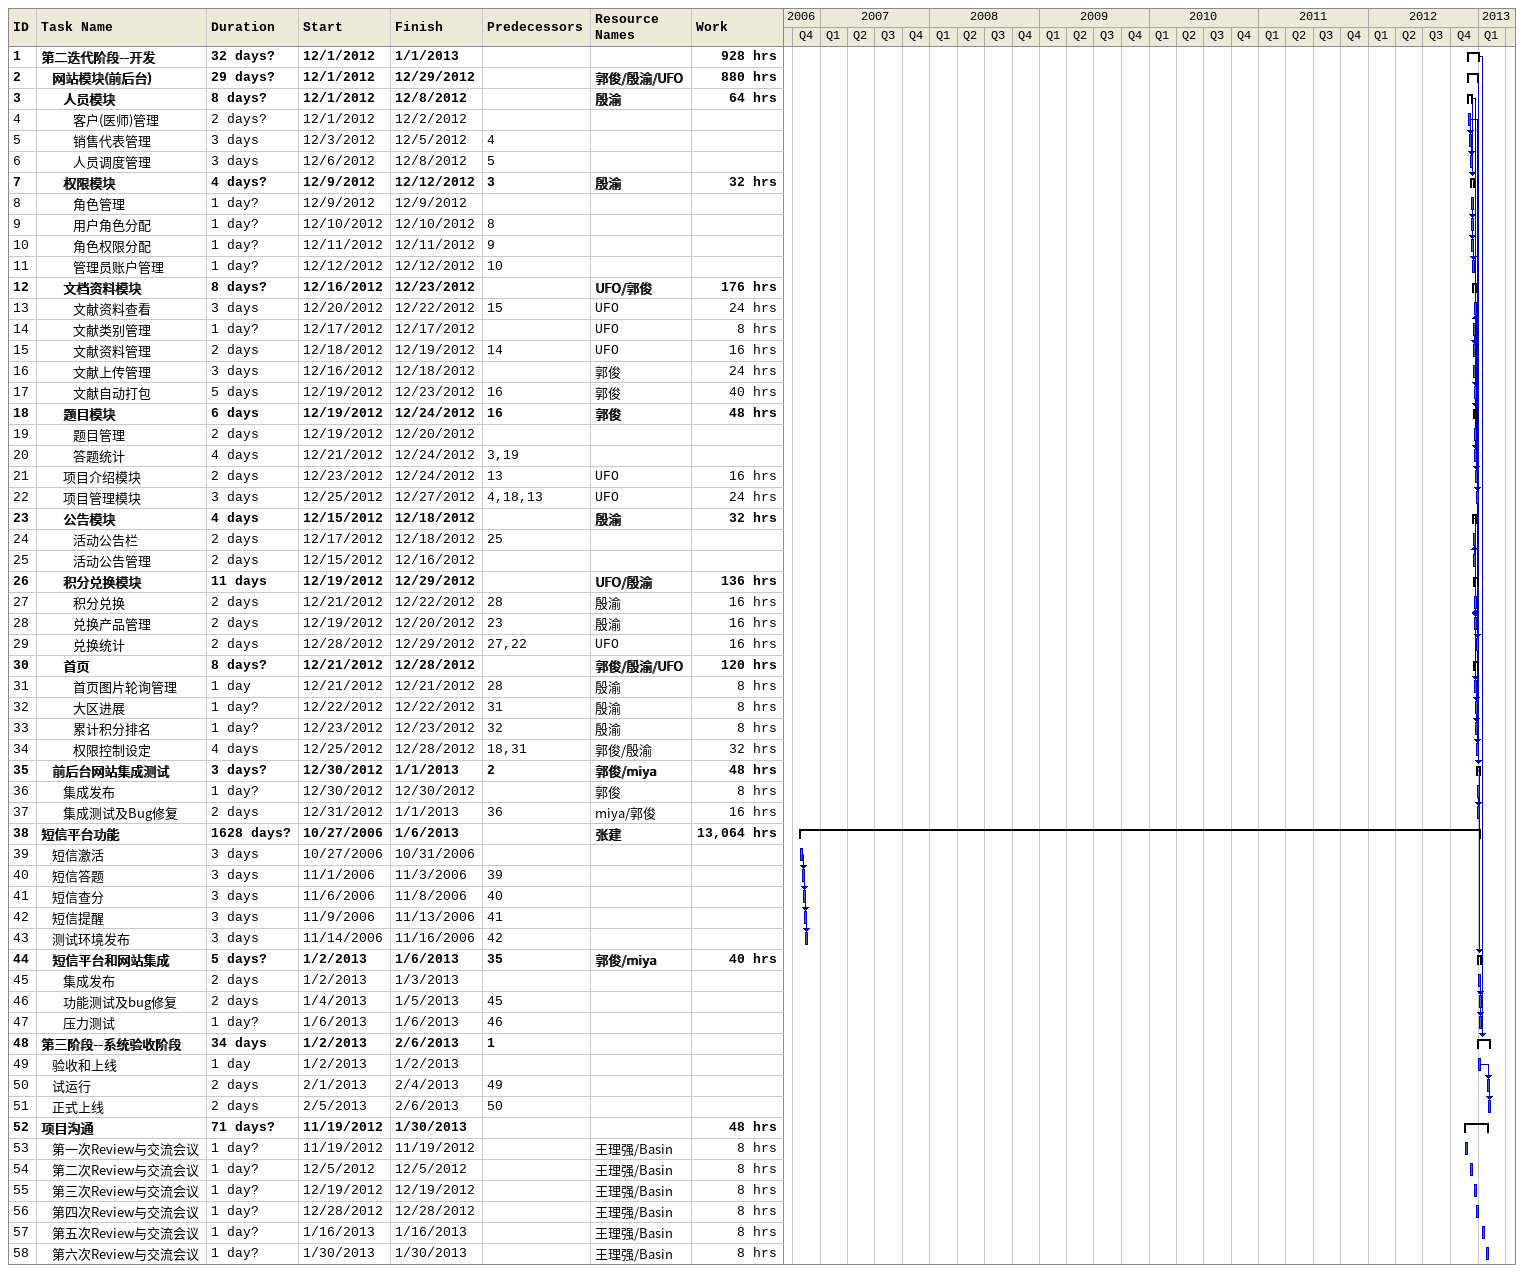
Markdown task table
| ID | Level | Task | Duration | Start | Finish | Predecessors | Resources | Work (h) |
|---|---|---|---|---|---|---|---|---|
| 1 | 1 | **第二迭代阶段--开发** | 32d? | 2012-12-01 | 2013-01-01 |  |  | 928 |
| 2 | 2 | **网站模块(前后台)** | 29d? | 2012-12-01 | 2012-12-29 |  | 郭俊/殷渝/UFO | 880 |
| 3 | 3 | **人员模块** | 8d? | 2012-12-01 | 2012-12-08 |  | 殷渝 | 64 |
| 4 | 4 | 客户(医师)管理 | 2d? | 2012-12-01 | 2012-12-02 |  |  |  |
| 5 | 4 | 销售代表管理 | 3d | 2012-12-03 | 2012-12-05 | 4 |  |  |
| 6 | 4 | 人员调度管理 | 3d | 2012-12-06 | 2012-12-08 | 5 |  |  |
| 7 | 3 | **权限模块** | 4d? | 2012-12-09 | 2012-12-12 | 3 | 殷渝 | 32 |
| 8 | 4 | 角色管理 | 1d? | 2012-12-09 | 2012-12-09 |  |  |  |
| 9 | 4 | 用户角色分配 | 1d? | 2012-12-10 | 2012-12-10 | 8 |  |  |
| 10 | 4 | 角色权限分配 | 1d? | 2012-12-11 | 2012-12-11 | 9 |  |  |
| 11 | 4 | 管理员账户管理 | 1d? | 2012-12-12 | 2012-12-12 | 10 |  |  |
| 12 | 3 | **文档资料模块** | 8d? | 2012-12-16 | 2012-12-23 |  | UFO/郭俊 | 176 |
| 13 | 4 | 文献资料查看 | 3d | 2012-12-20 | 2012-12-22 | 15 | UFO | 24 |
| 14 | 4 | 文献类别管理 | 1d? | 2012-12-17 | 2012-12-17 |  | UFO | 8 |
| 15 | 4 | 文献资料管理 | 2d | 2012-12-18 | 2012-12-19 | 14 | UFO | 16 |
| 16 | 4 | 文献上传管理 | 3d | 2012-12-16 | 2012-12-18 |  | 郭俊 | 24 |
| 17 | 4 | 文献自动打包 | 5d | 2012-12-19 | 2012-12-23 | 16 | 郭俊 | 40 |
| 18 | 3 | **题目模块** | 6d | 2012-12-19 | 2012-12-24 | 16 | 郭俊 | 48 |
| 19 | 4 | 题目管理 | 2d | 2012-12-19 | 2012-12-20 |  |  |  |
| 20 | 4 | 答题统计 | 4d | 2012-12-21 | 2012-12-24 | 3, 19 |  |  |
| 21 | 3 | 项目介绍模块 | 2d | 2012-12-23 | 2012-12-24 | 13 | UFO | 16 |
| 22 | 3 | 项目管理模块 | 3d | 2012-12-25 | 2012-12-27 | 4, 18, 13 | UFO | 24 |
| 23 | 3 | **公告模块** | 4d | 2012-12-15 | 2012-12-18 |  | 殷渝 | 32 |
| 24 | 4 | 活动公告栏 | 2d | 2012-12-17 | 2012-12-18 | 25 |  |  |
| 25 | 4 | 活动公告管理 | 2d | 2012-12-15 | 2012-12-16 |  |  |  |
| 26 | 3 | **积分兑换模块** | 11d | 2012-12-19 | 2012-12-29 |  | UFO/殷渝 | 136 |
| 27 | 4 | 积分兑换 | 2d | 2012-12-21 | 2012-12-22 | 28 | 殷渝 | 16 |
| 28 | 4 | 兑换产品管理 | 2d | 2012-12-19 | 2012-12-20 | 23 | 殷渝 | 16 |
| 29 | 4 | 兑换统计 | 2d | 2012-12-28 | 2012-12-29 | 27, 22 | UFO | 16 |
| 30 | 3 | **首页** | 8d? | 2012-12-21 | 2012-12-28 |  | 郭俊/殷渝/UFO | 120 |
| 31 | 4 | 首页图片轮询管理 | 1d | 2012-12-21 | 2012-12-21 | 28 | 殷渝 | 8 |
| 32 | 4 | 大区进展 | 1d? | 2012-12-22 | 2012-12-22 | 31 | 殷渝 | 8 |
| 33 | 4 | 累计积分排名 | 1d? | 2012-12-23 | 2012-12-23 | 32 | 殷渝 | 8 |
| 34 | 4 | 权限控制设定 | 4d | 2012-12-25 | 2012-12-28 | 18, 31 | 郭俊/殷渝 | 32 |
| 35 | 2 | **前后台网站集成测试** | 3d? | 2012-12-30 | 2013-01-01 | 2 | 郭俊/miya | 48 |
| 36 | 3 | 集成发布 | 1d? | 2012-12-30 | 2012-12-30 |  | 郭俊 | 8 |
| 37 | 3 | 集成测试及Bug修复 | 2d | 2012-12-31 | 2013-01-01 | 36 | miya/郭俊 | 16 |
| 38 | 1 | **短信平台功能** | 1628d? | 2006-10-27 | 2013-01-06 |  | 张建 | 13064 |
| 39 | 2 | 短信激活 | 3d | 2006-10-27 | 2006-10-31 |  |  |  |
| 40 | 2 | 短信答题 | 3d | 2006-11-01 | 2006-11-03 | 39 |  |  |
| 41 | 2 | 短信查分 | 3d | 2006-11-06 | 2006-11-08 | 40 |  |  |
| 42 | 2 | 短信提醒 | 3d | 2006-11-09 | 2006-11-13 | 41 |  |  |
| 43 | 2 | 测试环境发布 | 3d | 2006-11-14 | 2006-11-16 | 42 |  |  |
| 44 | 2 | **短信平台和网站集成** | 5d? | 2013-01-02 | 2013-01-06 | 35 | 郭俊/miya | 40 |
| 45 | 3 | 集成发布 | 2d | 2013-01-02 | 2013-01-03 |  |  |  |
| 46 | 3 | 功能测试及bug修复 | 2d | 2013-01-04 | 2013-01-05 | 45 |  |  |
| 47 | 3 | 压力测试 | 1d? | 2013-01-06 | 2013-01-06 | 46 |  |  |
| 48 | 1 | **第三阶段--系统验收阶段** | 34d | 2013-01-02 | 2013-02-06 | 1 |  |  |
| 49 | 2 | 验收和上线 | 1d | 2013-01-02 | 2013-01-02 |  |  |  |
| 50 | 2 | 试运行 | 2d | 2013-02-01 | 2013-02-04 | 49 |  |  |
| 51 | 2 | 正式上线 | 2d | 2013-02-05 | 2013-02-06 | 50 |  |  |
| 52 | 1 | **项目沟通** | 71d? | 2012-11-19 | 2013-01-30 |  |  | 48 |
| 53 | 2 | 第一次Review与交流会议 | 1d? | 2012-11-19 | 2012-11-19 |  | 王理强/Basin | 8 |
| 54 | 2 | 第二次Review与交流会议 | 1d? | 2012-12-05 | 2012-12-05 |  | 王理强/Basin | 8 |
| 55 | 2 | 第三次Review与交流会议 | 1d? | 2012-12-19 | 2012-12-19 |  | 王理强/Basin | 8 |
| 56 | 2 | 第四次Review与交流会议 | 1d? | 2012-12-28 | 2012-12-28 |  | 王理强/Basin | 8 |
| 57 | 2 | 第五次Review与交流会议 | 1d? | 2013-01-16 | 2013-01-16 |  | 王理强/Basin | 8 |
| 58 | 2 | 第六次Review与交流会议 | 1d? | 2013-01-30 | 2013-01-30 |  | 王理强/Basin | 8 |
